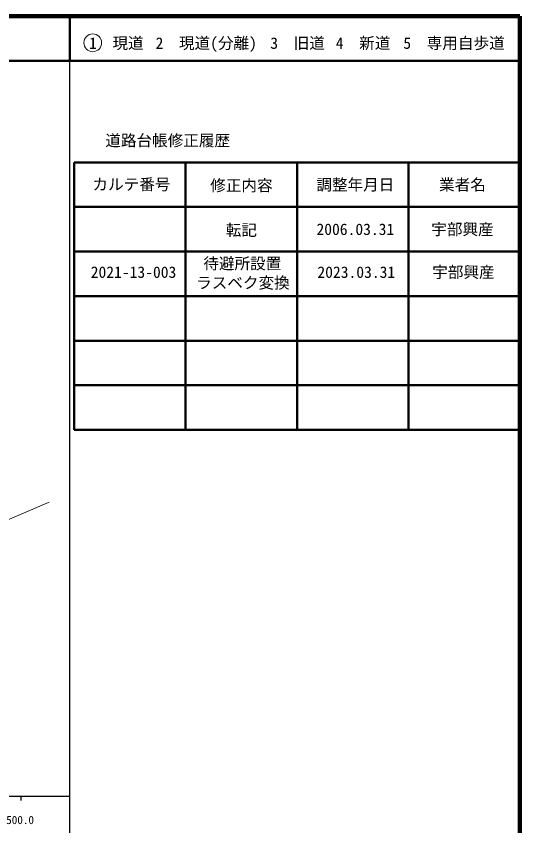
# Model space of a CAD drawing. Units: millimetres on the paper, enlarged 1000 times. Extents: x 40000 to 680000, y 20000 to 380000.
# Drawn here: x 566968 to 680000, y 198357 to 380000 of the extents above; entities that cross this region are included whole.
import ezdxf
from ezdxf.enums import TextEntityAlignment as Align

# ---------------------------------------------------------------- set-up
doc = ezdxf.new("R2010")
doc.units = ezdxf.units.MM
doc.header["$LTSCALE"] = 1000
doc.linetypes.add('CHAIN', pattern=[18.5, 12, -1.5, 3.5, -1.5])
for name, color, linetype, lineweight in [('M-BMK', 2, 'CHAIN', 13), ('M-TTL', 2, 'Continuous', 140), ('M-TTL-BAND', 7, 'Continuous', 25), ('M-TTL-FRAM', 2, 'Continuous', 50), ('M-TTL-LINE', 7, 'Continuous', 50), ('M-TTL-TXT', 7, 'Continuous', 13)]:
    doc.layers.add(name, color=color, linetype=linetype, lineweight=lineweight)
doc.styles.add('ＭＳ ゴシック', font='')
doc.styles.get('ＭＳ ゴシック').set_extended_font_data('MS Gothic')

msp = doc.modelspace()

# ---------------------------------------------------------------- linework, layer by layer
at = {"layer": 'M-BMK'}
msp.add_line((574379, 270938), (528710, 251415), dxfattribs=at)
at = {"layer": 'M-TTL'}
for p, q in [((680000, 380000), (40000, 380000)), ((680000, 20000), (680000, 380000))]:
    msp.add_line(p, q, dxfattribs=at)
at = {"layer": 'M-TTL-BAND'}
for p, q in [((579000, 20000), (579000, 370000)), ((40000, 205000), (579000, 205000)), ((568000, 205000), (568000, 204000))]:
    msp.add_line(p, q, dxfattribs=at)
at = {"layer": 'M-TTL-FRAM'}
for p, q in [((580000, 347197), (580000, 287197)), ((580000, 347197), (680000, 347197)), ((580000, 287197), (680000, 287197))]:
    msp.add_line(p, q, dxfattribs=at)
at = {"layer": 'M-TTL-LINE'}
for p, q in [((579000, 380000), (579000, 370000)), ((40000, 370000), (680000, 370000)), ((605000, 347197), (605000, 287197)), ((630000, 347197), (630000, 287197)), ((655000, 347197), (655000, 287197)), ((580000, 337197), (680000, 337197)), ((580000, 327197), (680000, 327197)), ((580000, 317197), (680000, 317197)), ((580000, 307197), (680000, 307197)), ((580000, 297197), (680000, 297197))]:
    msp.add_line(p, q, dxfattribs=at)
at = {"layer": 'M-TTL-TXT'}
msp.add_circle((584147, 374034), 2000, dxfattribs=at)

# ---------------------------------------------------------------- texts
at = {"layer": 'M-TTL-BAND', "style": 'ＭＳ ゴシック'}
msp.add_text('500.0', height=1833, dxfattribs=at).set_placement((567844, 198195), align=Align.BOTTOM_CENTER)
at = {"layer": 'M-TTL-TXT', "style": 'ＭＳ ゴシック'}
for s, p in [('1\u3000現道', (589448, 373958)), ('2\u3000現道(分離)', (609619, 373958)), ('3\u3000旧道', (630121, 373958)), ('4\u3000新道', (644824, 373958)), ('5\u3000専用自歩道', (665228, 373958)), ('道路台帳修正履歴', (600968, 352113)), ('カルテ番号', (592839, 342277)), ('修正内容', (617509, 342023)), ('調整年月日', (643089, 342197)), ('業者名', (667134, 342197)), ('転記', (617509, 332023)), ('2006.03.31', (643089, 332197)), ('宇部興産', (667134, 332197)), ('待避所設置', (617721, 324517)), ('2021-13-003', (593301, 322574)), ('2023.03.31', (643301, 322574)), ('宇部興産', (667347, 322574)), ('ラスベク変換', (617861, 320196))]:
    msp.add_text(s, height=2566, dxfattribs=at).set_placement(p, align=Align.MIDDLE_CENTER)

doc.saveas('drawing.dxf')
